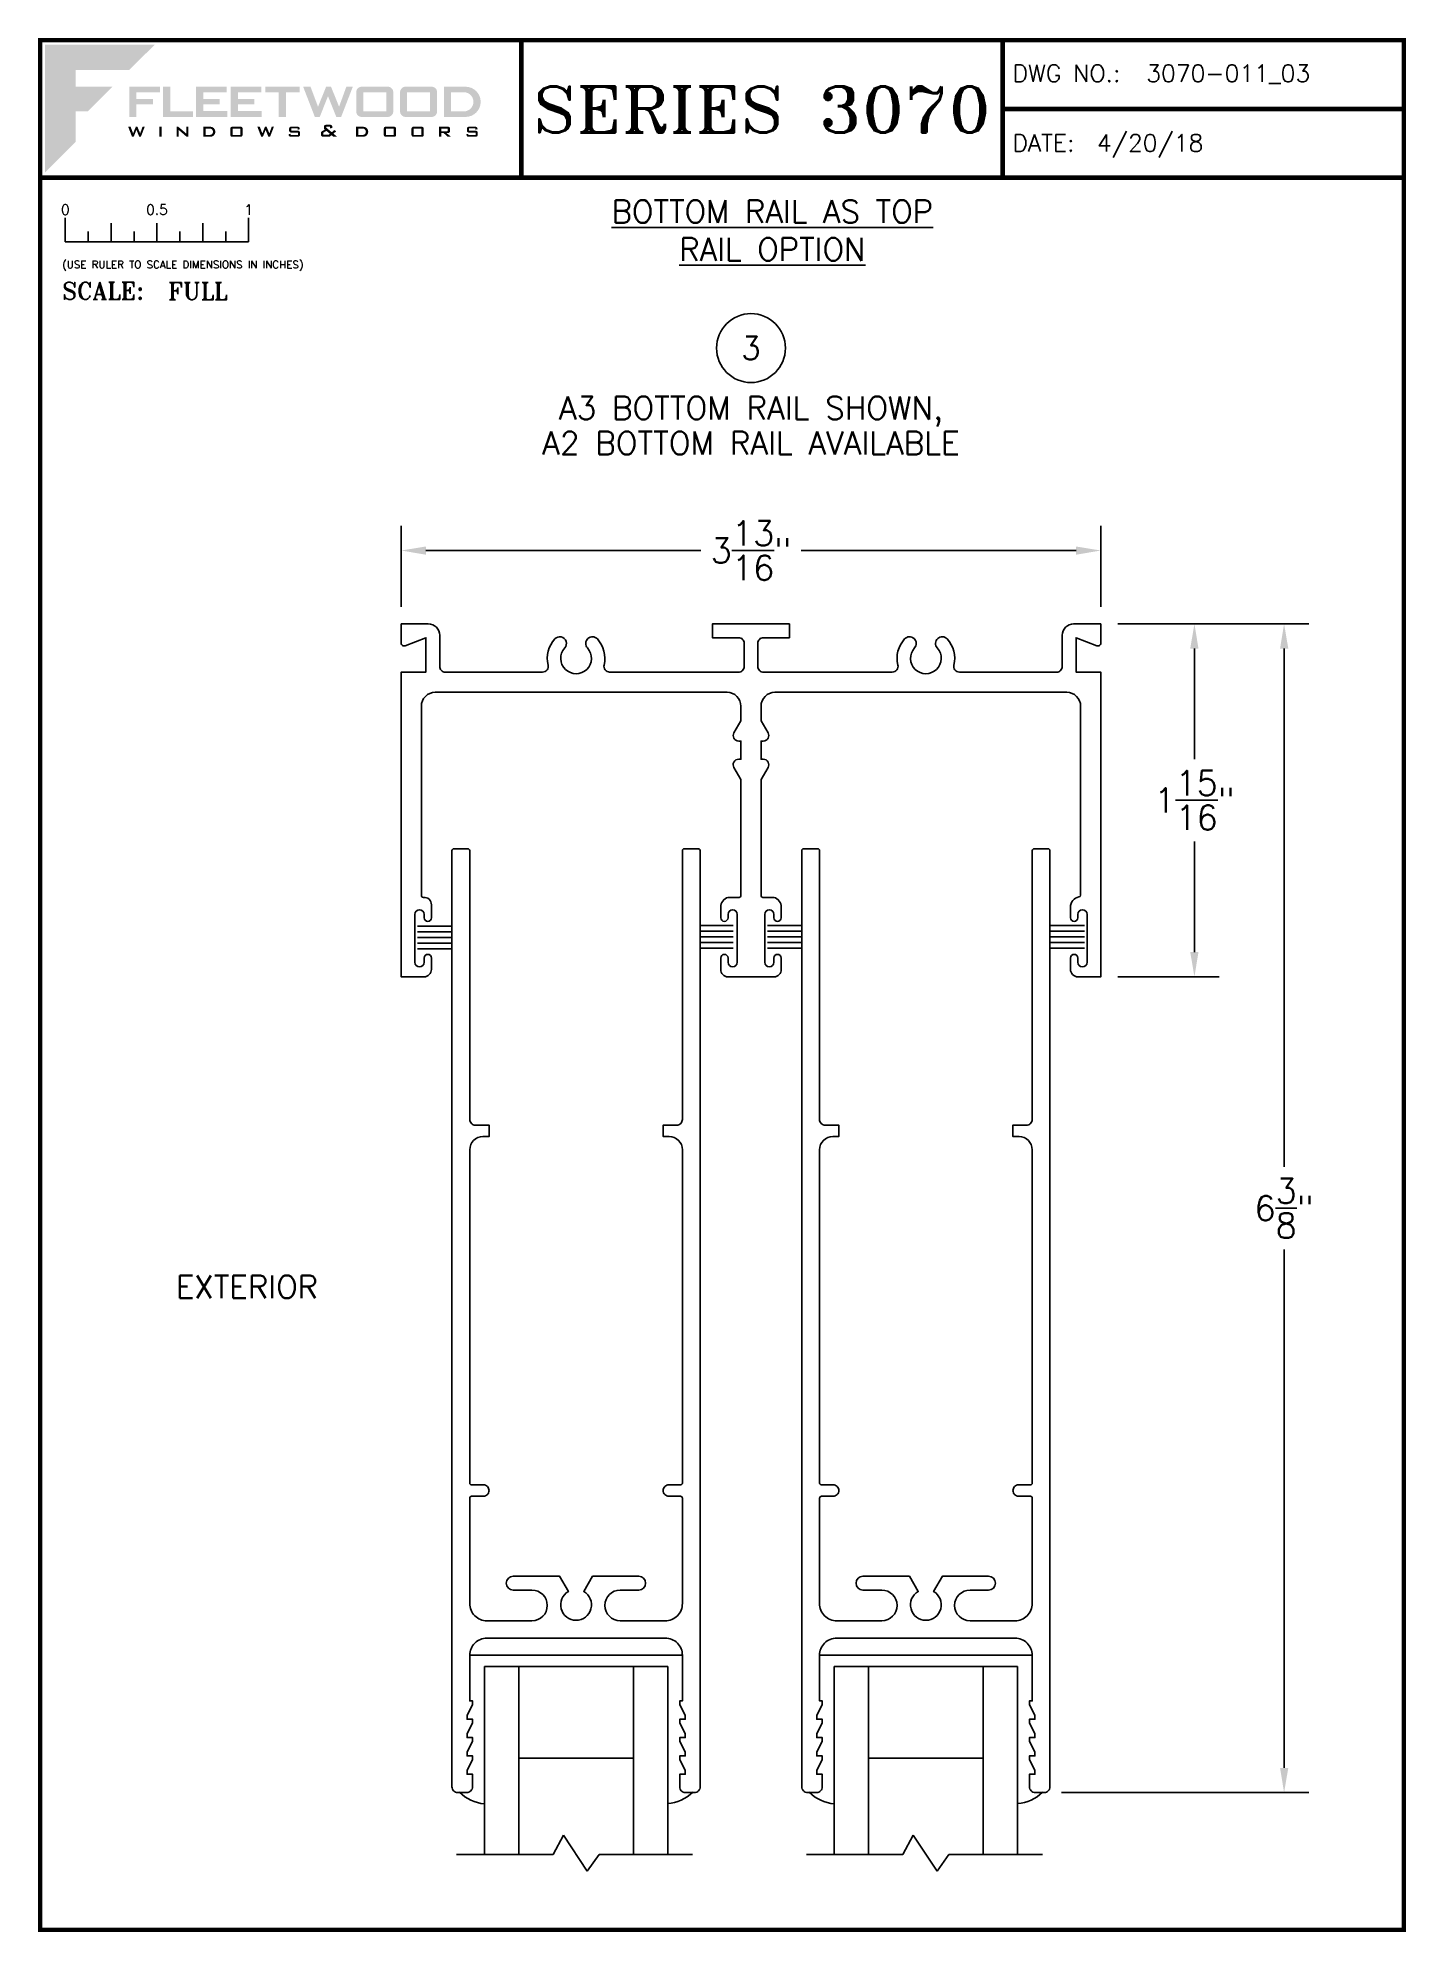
# Paper-space layout 'DETAIL 3' of a CAD drawing. Extents: x 0.3 to 7.8, y 0.1 to 10.4.
# The model-space entities are those that its viewports show. They can reach past a viewport. Long polylines and large blocks are cut down to what shows.
import ezdxf
from ezdxf.enums import TextEntityAlignment as Align

# ---------------------------------------------------------------- set-up
doc = ezdxf.new("R2010")
doc.units = 0
doc.header["$LTSCALE"] = 0.25
doc.header["$MEASUREMENT"] = 0
doc.layers.get('0').update_dxf_attribs({"linetype": 'CONTINUOUS'})
doc.layers.get('DEFPOINTS').update_dxf_attribs({"color": 1, "linetype": 'CONTINUOUS'})
for name, color, linetype in [('DIM', 7, 'CONTINUOUS'), ('FRAME', 1, 'CONTINUOUS'), ('GLASS-VINYL', 7, 'CONTINUOUS'), ('SASH', 5, 'CONTINUOUS'), ('SEAL', 7, 'CONTINUOUS'), ('TEXT', 7, 'CONTINUOUS')]:
    doc.layers.add(name, color=color, linetype=linetype)
doc.layers.add('VP', color=40, linetype='CONTINUOUS', plot=False)
doc.layers.get('VP').off()
doc.styles.add('ROMANS', font='romans')
doc.styles.add('ROMANT', font='romant')
doc.styles.add('SIMPLEX-094', font='simplex.shx', dxfattribs={"height": 0.094})
doc.styles.get("Standard").update_dxf_attribs({"font": 'simplex.shx'})
doc.dimstyles.new('FULL SCALE', dxfattribs={"dimscale": 0.75, "dimtxt": 0.18, "dimasz": 0.18, "dimexe": 0.18, "dimexo": 0.125, "dimgap": 0.09, "dimtad": 0, "dimtih": 1, "dimtoh": 1, "dimdec": 4, "dimzin": 0, "dimdsep": 46, "dimlunit": 4, "dimtxsty": 'Standard', "dimcen": 0.09, "dimadec": 0, "dimazin": 0, "dimtfac": 1, "dimtdec": 4, "dimtofl": 0, "dimtmove": 0, "dimatfit": 3, "dimfxl": 0, "dimtolj": 1, "dimtzin": 0, "dimarcsym": 0})

# ---------------------------------------------------------------- blocks, each defined once
blk = doc.blocks.new('sectball')
blk.add_circle((0, 0), 0.125)
blk.add_attdef('NO', text='', height=0.062).set_placement((0, 0), align=Align.MIDDLE_CENTER)
for tag, p in [('LINE1', (0, -0.2588)), ('LINE2', (0, -0.3864)), ('LINE3', (0, -0.5214))]:
    blk.add_attdef(tag, text='', height=0.078).set_placement(p, align=Align.CENTER)
blk = doc.blocks.new('*D52')
at = {"layer": 'DEFPOINTS', "color": 0}
for p in [(6.098, 7.252), (7.098, 7.252), (5.79, 0.874)]:
    blk.add_point(p, dxfattribs=at)
at = {"layer": 'TEXT', "color": 0, "lineweight": -2}
for p, q in [((6.192, 7.252), (7.233, 7.252)), ((7.098, 7.117), (7.098, 4.288)), ((7.098, 1.009), (7.098, 3.838)), ((5.884, 0.874), (7.233, 0.874))]:
    blk.add_line(p, q, dxfattribs=at)
at = {"layer": 'TEXT', "color": 0}
for points in [[(7.076, 7.117), (7.121, 7.117), (7.098, 7.252)], [(7.076, 1.009), (7.121, 1.009), (7.098, 0.874)]]:
    blk.add_solid(points, dxfattribs=at)
at = {"layer": 'TEXT', "color": 0, "insert": (7.098, 4.063), "char_height": 0.135, "attachment_point": 5}
blk.add_mtext('\\A1;6{\\H1x;\\S3/8;}"', dxfattribs=at)
blk = doc.blocks.new('*D53')
at = {"layer": 'DEFPOINTS', "color": 0}
for p in [(6.098, 7.252), (6.098, 5.326), (6.609, 5.326)]:
    blk.add_point(p, dxfattribs=at)
at = {"layer": 'TEXT', "color": 0, "lineweight": -2}
for p, q in [((6.192, 7.252), (6.744, 7.252)), ((6.609, 7.117), (6.609, 6.514)), ((6.609, 5.461), (6.609, 6.064)), ((6.192, 5.326), (6.744, 5.326))]:
    blk.add_line(p, q, dxfattribs=at)
at = {"layer": 'TEXT', "color": 0}
for points in [[(6.586, 7.117), (6.631, 7.117), (6.609, 7.252)], [(6.586, 5.461), (6.631, 5.461), (6.609, 5.326)]]:
    blk.add_solid(points, dxfattribs=at)
at = {"layer": 'TEXT', "color": 0, "insert": (6.609, 6.289), "char_height": 0.135, "attachment_point": 5}
blk.add_mtext('\\A1;1{\\H1x;\\S15/16;}"', dxfattribs=at)
blk = doc.blocks.new('*D54')
at = {"layer": 'DEFPOINTS', "color": 0}
for p in [(2.282, 7.652), (2.282, 7.252), (6.098, 7.252)]:
    blk.add_point(p, dxfattribs=at)
at = {"layer": 'TEXT', "color": 0, "lineweight": -2}
for p, q in [((2.282, 7.345), (2.282, 7.787)), ((6.098, 7.345), (6.098, 7.787)), ((2.417, 7.652), (3.917, 7.652)), ((5.963, 7.652), (4.463, 7.652))]:
    blk.add_line(p, q, dxfattribs=at)
at = {"layer": 'TEXT', "color": 0}
for points in [[(2.417, 7.674), (2.417, 7.629), (2.282, 7.652)], [(5.963, 7.674), (5.963, 7.629), (6.098, 7.652)]]:
    blk.add_solid(points, dxfattribs=at)
at = {"layer": 'TEXT', "color": 0, "insert": (4.19, 7.652), "char_height": 0.135, "attachment_point": 5}
blk.add_mtext('\\A1;3{\\H1x;\\S13/16;}"', dxfattribs=at)
blk = doc.blocks.new('Fleetwood_Logo_6-10-15')
h = blk.add_hatch(color=154)
h.dxf.hatch_style = 1
h.paths.add_polyline_path([(0.2526, -0.0017), (0.0019, -0.0017), (0.0019, -0.2942), (0.0725, -0.2236), (0.0725, -0.1535), (0.1007, -0.1535), (0.1567, -0.0976), (0.0725, -0.0976), (0.0725, -0.0596), (0.1946, -0.0596)])
h = blk.add_hatch(color=251)
h.dxf.hatch_style = 1
h.paths.add_polyline_path([(0.2487, -0.1256), (0.2112, -0.1256), (0.2112, -0.1102), (0.2647, -0.1102), (0.2647, -0.0976), (0.1946, -0.0976), (0.1946, -0.1667), (0.2112, -0.1667), (0.2112, -0.1377), (0.2487, -0.1377)])
h = blk.add_hatch(color=251)
h.dxf.hatch_style = 1
h.paths.add_polyline_path([(0.2886, -0.0976), (0.272, -0.0976), (0.272, -0.1667), (0.3401, -0.1667), (0.3401, -0.1535), (0.2886, -0.1535)])
h = blk.add_hatch(color=251)
h.dxf.hatch_style = 1
h.paths.add_polyline_path([(0.4175, -0.0976), (0.3474, -0.0976), (0.3474, -0.1667), (0.4185, -0.1667), (0.4185, -0.1534), (0.364, -0.1534), (0.364, -0.1377), (0.4015, -0.1377), (0.4015, -0.1256), (0.364, -0.1256), (0.364, -0.1102), (0.4175, -0.1102)])
h = blk.add_hatch(color=251)
h.dxf.hatch_style = 1
h.paths.add_polyline_path([(0.4965, -0.0976), (0.4264, -0.0976), (0.4264, -0.1667), (0.4975, -0.1667), (0.4975, -0.1534), (0.443, -0.1534), (0.443, -0.1377), (0.4804, -0.1377), (0.4804, -0.1256), (0.443, -0.1256), (0.443, -0.1102), (0.4965, -0.1102)])
h = blk.add_hatch(color=251)
h.dxf.hatch_style = 1
h.paths.add_polyline_path([(0.5842, -0.0976), (0.5054, -0.0976), (0.5054, -0.1102), (0.5365, -0.1102), (0.5365, -0.1667), (0.5531, -0.1667), (0.5531, -0.1102), (0.5842, -0.1102)])
h = blk.add_hatch(color=251)
h.dxf.hatch_style = 1
h.paths.add_polyline_path([(0.6089, -0.0976), (0.5921, -0.0976), (0.6188, -0.1667), (0.63, -0.1667), (0.6489, -0.1192), (0.6679, -0.1667), (0.6789, -0.1667), (0.7056, -0.0976), (0.6908, -0.0976), (0.6742, -0.1433), (0.6558, -0.0976), (0.6446, -0.0976), (0.6261, -0.1433)])
h = blk.add_hatch(color=251)
h.dxf.hatch_style = 1
h.paths.add_polyline_path([(0.7853, -0.0976), (0.726, -0.0976, 0.414214), (0.7133, -0.1102), (0.7133, -0.154, 0.414214), (0.726, -0.1667), (0.7853, -0.1667, 0.414214), (0.798, -0.154), (0.798, -0.1102, 0.414214)])
h.paths.add_polyline_path([(0.7819, -0.1102), (0.7819, -0.154), (0.7294, -0.154), (0.7294, -0.1102)], flags=16)
h = blk.add_hatch(color=251)
h.dxf.hatch_style = 1
h.paths.add_polyline_path([(0.8856, -0.0976), (0.8262, -0.0976, 0.414214), (0.8136, -0.1102), (0.8136, -0.154, 0.414214), (0.8262, -0.1667), (0.8856, -0.1667, 0.414214), (0.8982, -0.154), (0.8982, -0.1102, 0.414214)])
h.paths.add_polyline_path([(0.8822, -0.1102), (0.8822, -0.154), (0.8296, -0.154), (0.8296, -0.1102)], flags=16)
h = blk.add_hatch(color=251)
h.dxf.hatch_style = 1
h.paths.add_polyline_path([(0.9632, -0.0976), (0.914, -0.0976), (0.914, -0.1667), (0.9632, -0.1667, 1)])
h.paths.add_polyline_path([(0.9301, -0.1102), (0.9593, -0.1102, -1), (0.9593, -0.154), (0.9301, -0.154)], flags=16)
h = blk.add_hatch(color=7)
h.dxf.hatch_style = 1
h.paths.add_polyline_path([(0.2301, -0.1891), (0.2251, -0.1891), (0.2196, -0.2043), (0.2134, -0.1891), (0.2097, -0.1891), (0.2035, -0.2043), (0.1978, -0.1891), (0.1922, -0.1891), (0.2011, -0.2121), (0.2048, -0.2121), (0.2112, -0.1963), (0.2175, -0.2121), (0.2212, -0.2121)])
h = blk.add_hatch(color=7)
h.dxf.hatch_style = 1
h.paths.add_polyline_path([(0.2691, -0.1891), (0.2637, -0.1891), (0.2637, -0.2118), (0.2637, -0.2121), (0.2691, -0.2121)])
h = blk.add_hatch(color=7)
h.dxf.hatch_style = 1
h.paths.add_polyline_path([(0.3077, -0.1964), (0.3259, -0.2121), (0.3298, -0.2121), (0.3298, -0.1891), (0.325, -0.1891), (0.325, -0.2047), (0.3067, -0.1891), (0.3029, -0.1891), (0.3029, -0.2121), (0.3077, -0.2121)])
h = blk.add_hatch(color=7)
h.dxf.hatch_style = 1
h.paths.add_polyline_path([(0.3801, -0.1891), (0.3637, -0.1891), (0.3637, -0.2121), (0.3801, -0.2121, 1)])
h.paths.add_polyline_path([(0.3691, -0.2079), (0.3691, -0.1933), (0.3788, -0.1933, -1), (0.3788, -0.2079)], flags=16)
h = blk.add_hatch(color=7)
h.dxf.hatch_style = 1
h.paths.add_polyline_path([(0.4537, -0.2079), (0.4537, -0.1933, 0.414214), (0.4495, -0.1891), (0.4297, -0.1891, 0.414214), (0.4255, -0.1933), (0.4255, -0.2079, 0.414214), (0.4297, -0.2121), (0.4495, -0.2121, 0.414214)])
h.paths.add_polyline_path([(0.4308, -0.2079), (0.4308, -0.1933), (0.4484, -0.1933), (0.4484, -0.2079)], flags=16)
h = blk.add_hatch(color=7)
h.dxf.hatch_style = 1
h.paths.add_polyline_path([(0.5253, -0.1891), (0.5203, -0.1891), (0.5148, -0.2043), (0.5087, -0.1891), (0.5049, -0.1891), (0.4988, -0.2043), (0.493, -0.1891), (0.4874, -0.1891), (0.4963, -0.2121), (0.5001, -0.2121), (0.5064, -0.1963), (0.5127, -0.2121), (0.5164, -0.2121)])
h = blk.add_hatch(color=7)
h.dxf.hatch_style = 1
h.paths.add_polyline_path([(0.5801, -0.1891), (0.5643, -0.1891, 0.414214), (0.56, -0.1933), (0.56, -0.1981, 0.414214), (0.5643, -0.2024), (0.58, -0.2024), (0.58, -0.2078), (0.5637, -0.2078), (0.5637, -0.2052), (0.5591, -0.2062), (0.5591, -0.2078, 0.414214), (0.5634, -0.2121), (0.5805, -0.2121, 0.414214), (0.5848, -0.2078), (0.5848, -0.2024, 0.414214), (0.5805, -0.1982), (0.5648, -0.1982), (0.5648, -0.193), (0.5798, -0.193), (0.5798, -0.1958), (0.5843, -0.1948), (0.5843, -0.1933, 0.414214)])
h = blk.add_hatch(color=7)
h.dxf.hatch_style = 1
h.paths.add_polyline_path([(0.645, -0.1913, -0.222262), (0.6447, -0.1906), (0.6447, -0.1892), (0.6535, -0.1892), (0.6535, -0.193), (0.6587, -0.1918), (0.6587, -0.189, 0.414214), (0.6544, -0.1847), (0.6437, -0.1847, 0.414214), (0.6394, -0.189), (0.6394, -0.1922, 0.222262), (0.6407, -0.1948), (0.6415, -0.1955), (0.6345, -0.1998, 0.260684), (0.6329, -0.2027), (0.6329, -0.2078, 0.414214), (0.6372, -0.2121), (0.6514, -0.2121, 0.17577), (0.6536, -0.2113), (0.657, -0.2085), (0.6614, -0.2121), (0.6699, -0.2121), (0.6613, -0.2049), (0.6676, -0.1997), (0.6637, -0.1964), (0.6574, -0.2017)])
h.paths.add_polyline_path([(0.6532, -0.2052), (0.6509, -0.2072, -0.17577), (0.6502, -0.2074), (0.6382, -0.2074), (0.6382, -0.2033, -0.260684), (0.6387, -0.2025), (0.6451, -0.1985)], flags=16)
h = blk.add_hatch(color=7)
h.dxf.hatch_style = 1
h.paths.add_polyline_path([(0.7294, -0.1891), (0.713, -0.1891), (0.713, -0.2121), (0.7294, -0.2121, 1)])
h.paths.add_polyline_path([(0.7184, -0.2079), (0.7184, -0.1933), (0.7281, -0.1933, -1), (0.7281, -0.2079)], flags=16)
h = blk.add_hatch(color=7)
h.dxf.hatch_style = 1
h.paths.add_polyline_path([(0.8045, -0.2079), (0.8045, -0.1933, 0.414214), (0.8003, -0.1891), (0.7805, -0.1891, 0.414214), (0.7763, -0.1933), (0.7763, -0.2079, 0.414214), (0.7805, -0.2121), (0.8003, -0.2121, 0.414214)])
h.paths.add_polyline_path([(0.7816, -0.2079), (0.7816, -0.1933), (0.7992, -0.1933), (0.7992, -0.2079)], flags=16)
h = blk.add_hatch(color=7)
h.dxf.hatch_style = 1
h.paths.add_polyline_path([(0.8678, -0.2079), (0.8678, -0.1933, 0.414214), (0.8636, -0.1891), (0.8438, -0.1891, 0.414214), (0.8396, -0.1933), (0.8396, -0.2079, 0.414214), (0.8438, -0.2121), (0.8636, -0.2121, 0.414214)])
h.paths.add_polyline_path([(0.8449, -0.2079), (0.8449, -0.1933), (0.8624, -0.1933), (0.8624, -0.2079)], flags=16)
h = blk.add_hatch(color=7)
h.dxf.hatch_style = 1
h.paths.add_polyline_path([(0.9277, -0.1993), (0.9277, -0.1933, 0.414214), (0.9235, -0.1891), (0.9028, -0.1891), (0.9028, -0.2121), (0.9082, -0.2121), (0.9082, -0.2035), (0.9131, -0.2035), (0.9224, -0.2121), (0.9303, -0.2121), (0.9197, -0.2035), (0.9235, -0.2035, 0.414214)])
h.paths.add_polyline_path([(0.9082, -0.1993), (0.9082, -0.1933), (0.9214, -0.1933, -0.414214), (0.9224, -0.1943), (0.9224, -0.1983, -0.414214), (0.9214, -0.1993)], flags=16)
h = blk.add_hatch(color=7)
h.dxf.hatch_style = 1
h.paths.add_polyline_path([(0.9867, -0.1982), (0.971, -0.1982), (0.971, -0.193), (0.9859, -0.193), (0.9859, -0.1958), (0.9905, -0.1948), (0.9905, -0.1933, 0.414214), (0.9863, -0.1891), (0.9705, -0.1891, 0.414214), (0.9662, -0.1933), (0.9662, -0.1981, 0.414214), (0.9705, -0.2024), (0.9862, -0.2024), (0.9862, -0.2078), (0.9699, -0.2078), (0.9699, -0.2052), (0.9653, -0.2062), (0.9653, -0.2078, 0.414214), (0.9696, -0.2121), (0.9867, -0.2121, 0.414214), (0.991, -0.2078), (0.991, -0.2024, 0.414214)])
blk = doc.blocks.new('A-SIZE_P')
at = {"const_width": 0.025}
blk.add_lwpolyline([(0.313, 0.125), (7.751, 0.125), (7.751, 10.437), (0.313, 10.437)], close=True, dxfattribs=at)
for points in [[(2.938, 10.437), (2.938, 9.687)], [(5.563, 10.437), (5.563, 9.687)], [(5.563, 10.062), (7.751, 10.062)], [(0.313, 9.687), (7.751, 9.687)]]:
    blk.add_lwpolyline(points, dxfattribs=at)
at = {"xscale": 2.387023416083395, "yscale": 2.387023416083395, "zscale": 2.387023416083395}
blk.add_blockref('Fleetwood_Logo_6-10-15', (0.334, 10.416), dxfattribs=at)
for s, style, p in [('DWG NO.:', 'SIMPLEX-094', (5.617, 10.209)), ('DATE:', 'SIMPLEX-094', (5.616, 9.829)), ('SCALE:', 'ROMANT', (0.433, 9.022))]:
    blk.add_text(s, height=0.094, dxfattribs=dict(style=style)).set_placement(p)
for tag, p, style in [('DWG_NO', (6.346, 10.209), 'SIMPLEX-094'), ('DATE', (6.077, 9.829), 'SIMPLEX-094'), ('SCALE', (1.011, 9.02), 'ROMANT')]:
    blk.add_attdef(tag, p, '', height=0.094, dxfattribs=dict(style=style))
for tag, height, style, width, p, p2 in [('DWG_NO_F', 0.094, 'SIMPLEX-094', 1.745692, (6.347, 10.209), (7.683, 10.209)), ('PRODUCT', 0.25, 'ROMANT', 1.390728, (3.001, 9.934), (5.5, 9.934))]:
    blk.add_attdef(tag, text='', height=height, dxfattribs=dict(style=style, width=width)).set_placement(p, p2, align=Align.FIT)
blk = doc.blocks.new('Full')
for p, q in [((0.137, -0.219), (0.137, -0.35)), ((0.262, -0.294), (0.262, -0.35)), ((0.387, -0.249), (0.387, -0.35)), ((0.512, -0.294), (0.512, -0.35)), ((0.637, -0.249), (0.637, -0.35)), ((0.762, -0.294), (0.762, -0.35)), ((0.887, -0.249), (0.887, -0.35)), ((1.012, -0.294), (1.012, -0.35)), ((1.137, -0.219), (1.137, -0.35)), ((0.137, -0.35), (1.137, -0.35))]:
    blk.add_line(p, q)
for s, p in [('0', (0.137, -0.219)), ('0.5', (0.637, -0.219)), ('1', (1.137, -0.219))]:
    blk.add_text(s, height=0.055).set_placement(p, align=Align.BOTTOM_CENTER)
at = {"style": 'ROMANS'}
blk.add_text('(USE RULER TO SCALE DIMENSIONS IN INCHES)', height=0.04115, dxfattribs=at).set_placement((0.12, -0.495))
blk = doc.blocks.new('2-track head')
blk.add_lwpolyline([(1.983, -0.752), (1.983, -0.491, -1), (2.033, -0.491), (2.033, -0.509, 1), (2.073, -0.509), (2.073, -0.452, 0.348676), (2.033, -0.398), (1.973, -0.398, -0.414214), (1.963, -0.388), (1.963, 0.245), (2.001, 0.31, 0.57735), (1.975, 0.356), (1.963, 0.356), (1.963, 0.455), (1.975, 0.455, 0.57735), (2.001, 0.5), (1.963, 0.566), (1.963, 0.646, -0.414214), (2.038, 0.721), (3.631, 0.721, -0.414214), (3.706, 0.646), (3.706, -0.386, -0.373445), (3.697, -0.396, 0.383001), (3.651, -0.452), (3.651, -0.509, 1), (3.691, -0.509), (3.691, -0.491, -1), (3.741, -0.491), (3.741, -0.752, -1), (3.691, -0.752), (3.691, -0.729, 1), (3.651, -0.729), (3.651, -0.791, 0.414214), (3.691, -0.832), (3.816, -0.832), (3.816, 0.831), (3.681, 0.831), (3.681, 1.019), (3.794, 0.975, 0.528549), (3.816, 0.99), (3.816, 1.094), (3.668, 1.094, 0.414214), (3.606, 1.032), (3.606, 0.862, -0.414214), (3.575, 0.831), (3.045, 0.831, -0.485225), (3.015, 0.87, 0.248879), (2.978, 1.012, 1), (2.924, 0.963, -2.265582), (2.8, 0.963, 1), (2.746, 1.012, 0.248879), (2.709, 0.87, -0.485225), (2.679, 0.831), (1.976, 0.831, -0.414214), (1.945, 0.862), (1.945, 0.988, -0.414214), (1.976, 1.019), (2.118, 1.019), (2.118, 1.094), (1.698, 1.094), (1.698, 1.019), (1.84, 1.019, -0.414214), (1.871, 0.988), (1.871, 0.862, -0.414214), (1.84, 0.831), (1.137, 0.831, -0.485225), (1.107, 0.87, 0.248879), (1.07, 1.012, 1), (1.016, 0.963, -2.265582), (0.892, 0.963, 1), (0.838, 1.012, 0.248879), (0.801, 0.87, -0.485225), (0.771, 0.831), (0.241, 0.831, -0.414214), (0.21, 0.862), (0.21, 1.032, 0.414214), (0.148, 1.094), (0, 1.094), (0, 0.99, 0.528549), (0.022, 0.975), (0.135, 1.019), (0.135, 0.831), (0, 0.831), (0, -0.832), (0.125, -0.832, 0.414214), (0.165, -0.791), (0.165, -0.729, 1), (0.125, -0.729), (0.125, -0.752, -1), (0.075, -0.752), (0.075, -0.491, -1), (0.125, -0.491), (0.125, -0.509, 1), (0.165, -0.509), (0.165, -0.438, 0.443866), (0.121, -0.398, -0.443866), (0.11, -0.388), (0.11, 0.646, -0.414214), (0.185, 0.721), (1.778, 0.721, -0.414214), (1.853, 0.646), (1.853, 0.566), (1.815, 0.5, 0.57735), (1.841, 0.455), (1.853, 0.455), (1.853, 0.356), (1.841, 0.356, 0.57735), (1.815, 0.31), (1.853, 0.245), (1.853, -0.388, -0.414214), (1.843, -0.398), (1.783, -0.398, 0.348676), (1.743, -0.452), (1.743, -0.509, 1), (1.783, -0.509), (1.783, -0.491, -1), (1.833, -0.491), (1.833, -0.752, -1), (1.783, -0.752), (1.783, -0.729, 1), (1.743, -0.729), (1.743, -0.791, 0.414214), (1.783, -0.832), (1.908, -0.832), (2.033, -0.832, 0.414214), (2.073, -0.791), (2.073, -0.729, 1), (2.033, -0.729), (2.033, -0.752, -1)], format="xyb", close=True)
blk = doc.blocks.new('3027 MAMMOTH B-RAIL')
at = {"color": 0}
blk.add_lwpolyline([(0.475, -0.624, 0.414214), (0.506, -0.655), (0.57, -0.655, -0.414214), (0.58, -0.665), (0.58, -2.484, -0.414214), (0.508, -2.556), (0.475, -2.556), (0.475, -2.618), (0.549, -2.618, -0.414214), (0.58, -2.649), (0.58, -4.116, 0.414214), (0.59, -4.126), (0.667, -4.126, 0.414214), (0.677, -4.116), (0.677, 0.993, 0.414214), (0.646, 1.024), (0.596, 1.024, 0.414214), (0.565, 0.993), (0.565, 0.924), (0.595, 0.924), (0.595, 0.904), (0.565, 0.844), (0.565, 0.824), (0.595, 0.824), (0.595, 0.804), (0.565, 0.744), (0.565, 0.724), (0.595, 0.724), (0.595, 0.704), (0.565, 0.644), (0.565, 0.624), (0.595, 0.624), (0.595, 0.604), (0.565, 0.544), (0.565, 0.524), (0.58, 0.524), (0.58, 0.275, -0.414214), (0.486, 0.181), (-0.486, 0.181, -0.414214), (-0.58, 0.275), (-0.58, 0.524), (-0.565, 0.524), (-0.565, 0.544), (-0.595, 0.604), (-0.595, 0.624), (-0.565, 0.624), (-0.565, 0.644), (-0.595, 0.704), (-0.595, 0.724), (-0.565, 0.724), (-0.565, 0.744), (-0.595, 0.804), (-0.595, 0.824), (-0.565, 0.824), (-0.565, 0.844), (-0.595, 0.904), (-0.595, 0.924), (-0.565, 0.924), (-0.565, 0.993, 0.414214), (-0.596, 1.024), (-0.646, 1.024, 0.414214), (-0.677, 0.993), (-0.677, -4.116, 0.414214), (-0.667, -4.126), (-0.59, -4.126, 0.414214), (-0.58, -4.116), (-0.58, -2.649, -0.414214), (-0.549, -2.618), (-0.475, -2.618), (-0.475, -2.556), (-0.508, -2.556, -0.414214), (-0.58, -2.484), (-0.58, -0.665, -0.414214), (-0.57, -0.655), (-0.506, -0.655, 0.414214), (-0.475, -0.624, 0.414214), (-0.506, -0.593), (-0.57, -0.593, -0.414214), (-0.58, -0.583), (-0.58, -0.007, -0.414214), (-0.486, 0.087), (-0.241, 0.087, -1), (-0.241, -0.081), (-0.343, -0.081, 1), (-0.343, -0.156), (-0.09, -0.156), (-0.042, -0.073, -3.732051), (0.042, -0.073), (0.09, -0.156), (0.342, -0.156, 1), (0.342, -0.081), (0.241, -0.081, -1), (0.241, 0.087), (0.486, 0.087, -0.414214), (0.58, -0.007), (0.58, -0.583, -0.414214), (0.57, -0.593), (0.506, -0.593, 0.414214)], format="xyb", close=True, dxfattribs=at)

msp = doc.modelspace()

# ---------------------------------------------------------------- linework, layer by layer
at = {"layer": 'GLASS-VINYL'}
for p, q in [((20.37384, 18.53273), (19.21385, 18.53273)), ((22.28184, 18.53273), (21.12185, 18.53273)), ((20.29381, 18.47033), (19.29381, 18.47033)), ((19.29381, 17.44519), (19.29381, 18.47033)), ((19.48131, 17.44519), (19.48131, 18.47033)), ((20.10631, 17.44519), (20.10631, 18.47033)), ((20.29381, 17.44519), (20.29381, 18.47033)), ((21.20181, 17.44519), (21.20181, 18.47033)), ((22.20181, 18.47033), (21.20181, 18.47033)), ((21.38931, 17.44519), (21.38931, 18.47033)), ((22.01431, 17.44519), (22.01431, 18.47033)), ((22.20181, 17.44519), (22.20181, 18.47033)), ((20.10631, 17.97016), (19.48131, 17.97016)), ((22.01431, 17.97016), (21.38931, 17.97016)), ((19.66885, 17.44519), (19.72466, 17.54946)), ((19.72466, 17.54946), (19.85517, 17.35293)), ((21.57685, 17.44519), (21.63266, 17.54946)), ((21.63266, 17.54946), (21.76317, 17.35293)), ((19.66885, 17.44519), (19.14233, 17.44519)), ((19.85517, 17.35293), (19.91885, 17.44519)), ((20.4292, 17.44519), (19.91885, 17.44519)), ((21.57685, 17.44519), (21.05033, 17.44519)), ((21.76317, 17.35293), (21.82685, 17.44519)), ((22.3372, 17.44519), (21.82685, 17.44519))]:
    msp.add_line(p, q, dxfattribs=at)
for centre, start, end in [((19.31216, 17.93869), 224.935627, 265.182257), ((20.2775, 17.94079), 274.280755, 314.252642), ((21.22016, 17.93869), 224.935627, 265.182257), ((22.1855, 17.94079), 274.280755, 314.252642)]:
    msp.add_arc(centre, 0.2185, start, end, dxfattribs=at)
at = {"layer": 'SEAL'}
for p, q in [((18.9293, 22.51001), (19.11904, 22.51001)), ((18.9293, 22.47901), (19.11904, 22.47901)), ((18.9293, 22.44801), (19.11904, 22.44801)), ((20.6511, 22.5136), (20.47085, 22.5136)), ((20.6511, 22.4826), (20.47085, 22.4826)), ((20.6511, 22.4516), (20.47085, 22.4516)), ((20.8373, 22.5136), (21.02485, 22.5136)), ((20.8373, 22.4826), (21.02485, 22.4826)), ((20.8373, 22.4516), (21.02485, 22.4516)), ((22.5664, 22.5136), (22.37885, 22.5136)), ((22.5664, 22.4826), (22.37885, 22.4826)), ((22.5664, 22.4516), (22.37885, 22.4516)), ((18.9293, 22.41701), (19.11904, 22.41701)), ((18.9293, 22.38601), (19.11904, 22.38601)), ((20.6511, 22.4206), (20.47085, 22.4206)), ((20.6511, 22.3896), (20.47085, 22.3896)), ((20.8373, 22.4206), (21.02485, 22.4206)), ((20.8373, 22.3896), (21.02485, 22.3896)), ((22.5664, 22.4206), (22.37885, 22.4206)), ((22.5664, 22.3896), (22.37885, 22.3896))]:
    msp.add_line(p, q, dxfattribs=at)

# ---------------------------------------------------------------- block references
at = {"layer": 'FRAME'}
msp.add_blockref('2-track head', (18.83985, 23.06573), dxfattribs=at)
at = {"layer": 'SASH', "xscale": -1, "rotation": 180}
for p in [(19.79385, 18.80673), (21.70185, 18.80673)]:
    msp.add_blockref('3027 MAMMOTH B-RAIL', p, dxfattribs=at)

psp = doc.layouts.new('DETAIL 3')

# ---------------------------------------------------------------- block references
at = {"layer": 'DIM'}
ref = psp.add_blockref('A-SIZE_P', (0, 0), dxfattribs=at)
ref.add_attrib('DATE', '4/20/18', (6.07741, 9.82884), dxfattribs={"layer": '0', "height": 0.094, "style": 'SIMPLEX-094'})
ref.add_attrib('SCALE', 'FULL', (1.01101, 9.02035), dxfattribs={"layer": '0', "height": 0.094, "style": 'ROMANT'})
ref.add_attrib('PRODUCT', 'SERIES 3070', dxfattribs={"layer": '0', "height": 0.25, "style": 'ROMANT', "width": 0.981308}).set_placement((3.0005, 9.93352), (5.5005, 9.93352), align=Align.FIT)
ref.add_attrib('DWG_NO', '3070-011_03', (6.34634, 10.20879), dxfattribs={"layer": '0', "height": 0.094, "style": 'SIMPLEX-094'})
psp.add_blockref('Full', (0.313, 9.687), dxfattribs=at)
at = {"layer": 'TEXT'}
ref = psp.add_blockref('sectball', (4.19009, 8.75675), dxfattribs=dict(at, xscale=1.504000000000005, yscale=1.504000000000005, zscale=1.504000000000005))
ref.add_attrib('NO', '3', dxfattribs={"layer": '0', "height": 0.125}).set_placement((4.19009, 8.75675), align=Align.MIDDLE_CENTER)
ref.add_attrib('LINE1', 'A3 BOTTOM RAIL SHOWN,', dxfattribs={"layer": '0', "height": 0.125}).set_placement((4.19009, 8.36747), align=Align.CENTER)
ref.add_attrib('LINE2', 'A2 BOTTOM RAIL AVAILABLE', dxfattribs={"layer": '0', "height": 0.125}).set_placement((4.19009, 8.17565), align=Align.CENTER)

# ---------------------------------------------------------------- texts
psp.add_text('EXTERIOR', height=0.124, dxfattribs=at).set_placement((1.05276, 3.57129))
at = {"layer": 'TEXT', "insert": (4.30661, 9.39881), "char_height": 0.124, "width": 2.2957, "attachment_point": 5}
psp.add_mtext('{\\LBOTTOM RAIL AS TOP RAIL OPTION}', dxfattribs=at)

# ---------------------------------------------------------------- dimensions: what is measured, and where the dimension line sits
at = {"layer": 'TEXT'}
dim = psp.add_linear_dim(base=(2.28209, 7.65177), p1=(6.09809, 7.25173), p2=(2.28209, 7.25173), dimstyle='FULL SCALE', dxfattribs=at)
dim.commit()
dim.dimension.update_dxf_attribs({"geometry": '*D54', "text_midpoint": (4.19009, 7.65177)})
for base, p1, p2, picture, middle in [((7.09837, 7.25173), (5.79009, 0.87423), (6.09809, 7.25173), '*D52', (7.09837, 4.06298)), ((6.60876, 5.32573), (6.09809, 7.25173), (6.09809, 5.32573), '*D53', (6.60876, 6.28873))]:
    dim = psp.add_linear_dim(base=base, p1=p1, p2=p2, angle=90, dimstyle='FULL SCALE', dxfattribs=at)
    dim.commit()
    dim.dimension.update_dxf_attribs({"geometry": picture, "text_midpoint": middle})

# ---------------------------------------------------------------- viewports
at = {"layer": 'VP'}
psp.add_viewport(center=(4.21251, 3.82229), size=(4.38448, 7.111806), view_center_point=(20.77027, 20.73078), view_height=7.111806, dxfattribs=at)

doc.saveas('drawing.dxf')
